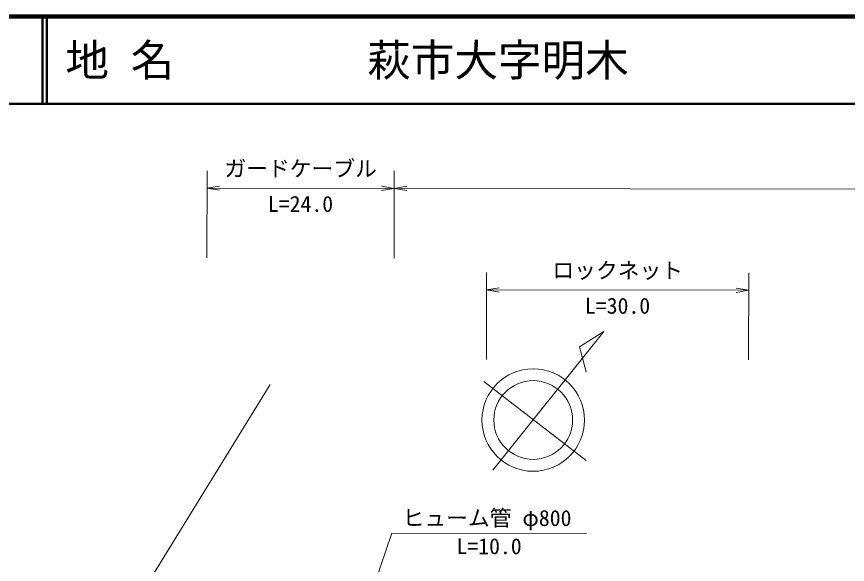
# Model space of a CAD drawing. Units: millimetres, scale not verified. Extents: x 40000 to 680000, y 20000 to 380000.
# Drawn here: x 364778 to 460121, y 317120 to 380000 of the extents above; entities that cross this region are included whole.
import ezdxf
from ezdxf.enums import TextEntityAlignment as Align

# ---------------------------------------------------------------- set-up
doc = ezdxf.new("R2010")
doc.units = ezdxf.units.MM
doc.header["$LTSCALE"] = 1000
for name, color, linetype, lineweight in [('M-BGD', 7, 'Continuous', 13), ('M-BMK-SRVR', 3, 'Continuous', 13), ('M-STR-STR3', 7, 'Continuous', 13), ('M-TTL', 2, 'Continuous', 140), ('M-TTL-LINE', 7, 'Continuous', 50)]:
    doc.layers.add(name, color=color, linetype=linetype, lineweight=lineweight)
doc.layers.add('M-TTL-TXT', color=7, linetype='Continuous')
doc.styles.add('ＭＳ ゴシック', font='')
doc.styles.get('ＭＳ ゴシック').set_extended_font_data('MS Gothic')

# ---------------------------------------------------------------- blocks, each defined once
blk = doc.blocks.new('open_arrow')
at = {"color": 0, "linetype": 'Continuous', "lineweight": -2}
blk.add_lwpolyline([(7.5, 1.25), (0, 0), (7.5, -1.25)], dxfattribs=at)

msp = doc.modelspace()

# ---------------------------------------------------------------- linework, layer by layer
at = {"layer": 'M-BGD'}
msp.add_line((432154, 343856), (429381, 342082), dxfattribs=at)
at = {"layer": 'M-BMK-SRVR'}
for p, q in [((419419, 327917), (432154, 343856)), ((429381, 342082), (430143, 339222)), ((393862, 337787), (377789, 311672)), ((418409, 338112), (430159, 329042))]:
    msp.add_line(p, q, dxfattribs=at)
for radius in [5885, 4520]:
    msp.add_circle((424068, 333693), radius, dxfattribs=at)
at = {"layer": 'M-STR-STR3'}
for p, q in [((386617, 352311), (386630, 362311)), ((408104, 352282), (408118, 362282)), ((408115, 360282), (386627, 360311)), ((408115, 360282), (568056, 360068)), ((418706, 340627), (418719, 350627)), ((448790, 340586), (448804, 350586)), ((418716, 348627), (448801, 348586)), ((402652, 305455), (407845, 320695)), ((407845, 320695), (430182, 320665))]:
    msp.add_line(p, q, dxfattribs=at)
at = {"layer": 'M-TTL'}
msp.add_line((680000, 380000), (40000, 380000), dxfattribs=at)
at = {"layer": 'M-TTL-LINE'}
for p, q in [((367750, 380000), (367750, 370000)), ((368250, 380000), (368250, 370000)), ((40000, 370000), (680000, 370000))]:
    msp.add_line(p, q, dxfattribs=at)

# ---------------------------------------------------------------- block references
at = {"layer": 'M-STR-STR3', "xscale": 193, "yscale": 193}
for p, rotation in [((386627, 360311), 359.9), ((408115, 360282), 179.9), ((408115, 360282), 359.9), ((418716, 348627), 359.9), ((448801, 348586), 179.9)]:
    msp.add_blockref('open_arrow', p, dxfattribs=dict(at, rotation=rotation))

# ---------------------------------------------------------------- texts
at = {"layer": 'M-STR-STR3', "style": 'ＭＳ ゴシック'}
for s, p in [('ガードケーブル', (388622, 361105)), ('L=24.0', (393617, 357040)), ('ロックネット', (426260, 349413)), ('L=30.0', (430004, 345349)), ('ヒューム管 φ800', (409069, 320997)), ('L=10.0', (415259, 317746))]:
    msp.add_text(s, height=1833, rotation=359.923, dxfattribs=at).set_placement(p, align=Align.BOTTOM_LEFT)
at = {"layer": 'M-TTL-TXT', "style": 'ＭＳ ゴシック'}
for s, p in [('地 名', (370380, 375000)), ('萩市大字明木', (405024, 375000))]:
    msp.add_text(s, height=3666, dxfattribs=at).set_placement(p, align=Align.MIDDLE_LEFT)

doc.saveas('drawing.dxf')
